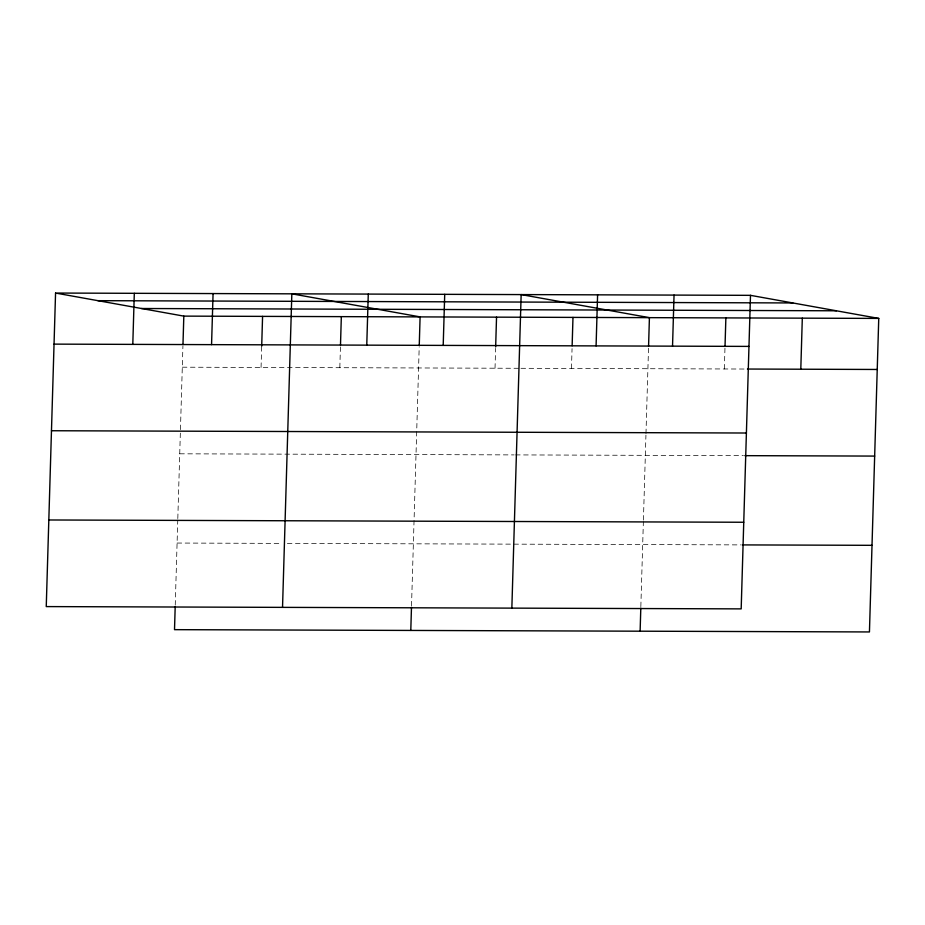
<?xml version="1.0" encoding="UTF-8"?>
<svg xmlns="http://www.w3.org/2000/svg" width="925" height="925" viewBox="0 0 925 925"><rect width="100%" height="100%" fill="white"/><g stroke="black" fill="none" stroke-linecap="round" stroke-linejoin="round"><path stroke-width="0.69" stroke-dasharray="4.62 3.47" d="M175.241 605.123L177.773 520.012M177.808 518.578L182.93 345.915M261.058 367.445L261.694 346.17M339.822 367.699L340.458 346.424M411.521 605.898L419.21 346.69M495.025 368.219L495.615 348.355M571.465 368.462L572.055 348.609M640.84 606.65L643.372 521.55M643.418 520.104L645.939 435.12M645.974 433.675L648.541 347.442M724.344 368.971L724.98 347.684M182.306 367.19L519.538 368.289M520.983 368.3L747.423 369.04M179.739 453.805L514.092 454.903M515.526 454.903L743.411 455.655M177.08 543.044L281.616 543.391M287.351 543.403L740.763 544.894"/><path stroke-width="1.39" d="M55.558 293.052L46.25 606.592L741.179 608.881L750.487 295.341L55.558 293.052L183.821 316.119L878.75 318.408L869.442 631.948L174.513 629.659L175.195 606.569M132.795 344.377L134.31 293.317M182.977 344.493L183.821 316.119M211.559 344.632L213.074 293.572M261.694 346.17L262.573 316.385M282.53 607.367L291.838 293.826L420.1 316.893L419.256 345.268M340.493 345.013L341.337 316.639M366.762 345.141L368.277 294.081M410.792 630.434L411.475 607.343M443.202 345.395L444.717 294.335M495.65 346.933L496.54 317.148M511.849 608.118L521.157 294.578L649.419 317.657L648.575 346.019M572.136 345.765L572.98 317.402M596.082 345.904L597.596 294.832M640.123 631.197L640.805 608.095M672.533 346.147L674.048 295.087M725.027 346.274L725.871 317.899M800.796 369.214L802.31 318.154M97.888 300.671L792.817 302.949M141.49 308.511L836.42 310.788M54.043 344.123L748.972 346.401M747.423 369.04L877.235 369.468M51.465 430.738L746.394 433.016M744.856 455.655L874.668 456.083M48.817 519.977L743.746 522.255M742.208 544.906L872.021 545.322M750.487 295.341L878.75 318.408"/></g></svg>
